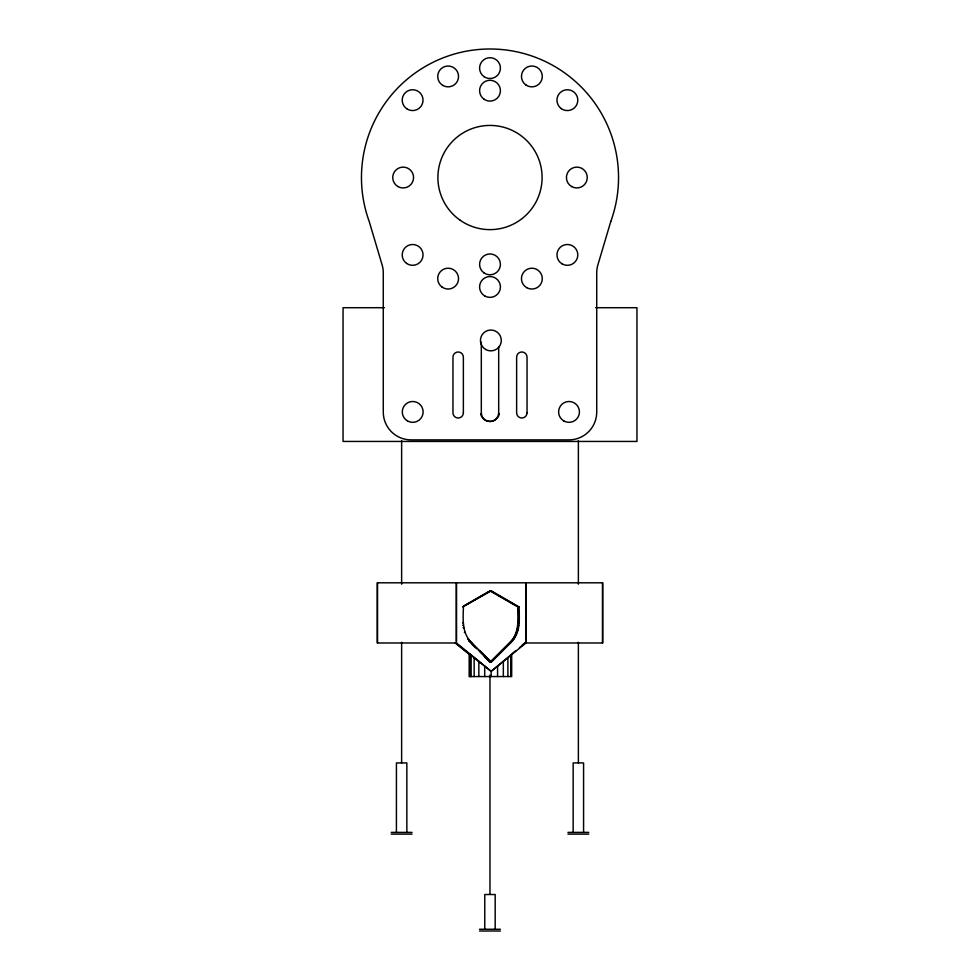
<?xml version="1.0" encoding="UTF-8"?>
<svg xmlns="http://www.w3.org/2000/svg" width="980" height="980" viewBox="0 0 980 980"><rect width="100%" height="100%" fill="white"/><g stroke="black" fill="none" stroke-linecap="round" stroke-linejoin="round"><path stroke-width="1.47" d="M478.228 649.985L490.466 662.223L510.115 642.574C519.865 633.484 518.726 618.907 518.249 606.877L490.466 590.83L462.683 606.877L491.225 590.83L519.02 606.877C519.486 618.907 520.625 633.484 510.874 642.574L491.225 662.223L471.576 642.574C461.825 633.484 462.964 618.907 463.442 606.877M491.152 676.555L491.152 671.337L511.683 654.322L511.683 676.555L469.163 676.555L469.163 654.322M522.426 644.865L524.741 642.978L602.725 642.978L602.725 582.806L377.276 582.806L377.276 642.978L456.313 642.978L456.313 582.806M512.466 653.378L515.933 650.536M519.412 647.707L525.207 642.978M470.008 676.555L470.008 654.322L491.152 671.337L525.966 642.978L525.966 582.806M510.568 655.155L511.683 654.322M463.528 606.118L471.968 601.242M472.801 600.765L488.714 591.577M384.38 307.708L343.049 307.708L343.049 441.441L636.951 441.441L636.951 307.708L595.62 307.708M490.466 590.83L491.225 590.83M518.249 606.877L519.02 606.877M462.683 622.925L463.442 622.925M518.249 622.925L519.02 622.925M462.781 625.35L463.54 625.35M518.151 625.35L518.91 625.35M463.099 627.751L463.859 627.751M517.832 627.751L518.591 627.751M517.305 630.115L518.065 630.115M464.361 632.431L465.12 632.431M516.582 632.431L517.342 632.431M515.652 634.673L516.411 634.673M514.537 636.816L515.296 636.816M468.465 638.862L467.705 638.862L475.055 646.812M513.226 638.862L513.986 638.862M469.175 640.785L469.947 640.785M511.756 640.785L512.516 640.785M470.817 642.574L471.576 642.574M510.115 642.574L510.874 642.574M491.152 671.337L456.496 642.978L456.496 582.806M391.216 832.388L412.053 832.388M567.947 832.388L588.784 832.388M391.216 834.127L412.053 834.127M567.947 834.127L588.784 834.127M479.551 929.261L500.4 929.261M479.551 931L500.4 931M490 590.83L517.795 606.877C518.261 618.907 519.4 633.497 509.649 642.574L490 662.223L484.353 656.576M455.737 642.978L470.78 655.265L470.008 654.322M455.259 642.978L470.314 655.265L470.18 676.555M478.35 661.341L480.653 663.24M473.805 657.568L476.084 659.454M471.38 643.603L476.55 648.772M468.71 640.785L470.351 642.574M602.467 582.806L602.467 642.978M583.578 832.388L583.578 762.918L573.165 762.918L573.153 832.388M578.371 440.608L578.371 584.202M578.371 642.243L578.371 762.918M525.807 582.806L525.807 642.978M510.764 655.155L510.764 676.555M507.885 657.568L507.885 676.555M503.34 661.341L503.34 676.555M498.685 346.589L498.685 412.788A8.685 8.685 0 0 1 490 421.474A8.685 8.685 0 0 1 481.315 412.788L481.315 342.179M497.571 666.082L497.571 676.555M495.182 929.261L495.182 894.52L484.782 894.52L484.769 929.261M489.976 675.134L489.976 893.919M484.696 666.082L484.696 676.555M478.84 661.341L478.84 676.555M474.161 657.568L474.161 676.555M471.123 655.155L471.123 676.555M406.847 832.388L406.847 762.918L396.435 762.918L396.422 832.388M401.629 440.608L401.629 584.202M401.629 642.243L401.629 762.918M377.533 582.806L377.533 642.978M499.396 413.658A9.555 9.555 0 0 1 480.604 413.658M610.785 221.492L597.874 264.943A27.795 27.795 0 0 0 596.722 272.844L596.722 412.09A27.795 27.795 0 0 1 568.939 439.885L411.061 439.885A27.795 27.795 0 0 1 383.278 412.09L383.278 272.844A27.795 27.795 0 0 0 382.127 264.943L369.215 221.492A128.527 128.527 0 0 1 490 49A128.527 128.527 0 0 1 610.785 221.492M502.14 650.928L490.992 662.223L479.551 650.928L490.711 662.223L502.14 650.928M527.044 412.788L527.044 357.198A5.206 5.206 0 0 0 521.838 351.991A5.206 5.206 0 0 0 516.632 357.198L516.632 412.788A5.206 5.206 0 0 0 521.838 417.995A5.206 5.206 0 0 0 527.044 412.788M463.369 412.788L463.369 357.198A5.206 5.206 0 0 0 458.162 351.991A5.206 5.206 0 0 0 452.956 357.198L452.956 412.788A5.206 5.206 0 0 0 458.162 417.995A5.206 5.206 0 0 0 463.369 412.788M485.663 349.48A10.425 10.425 0 0 0 501.295 340.452A10.425 10.425 0 0 0 485.663 331.424A10.425 10.425 0 0 0 485.663 349.48M563.819 420.947A10.425 10.425 0 0 0 579.45 411.918A10.425 10.425 0 0 0 563.819 402.89A10.425 10.425 0 0 0 563.819 420.947M407.496 420.947A10.425 10.425 0 0 0 423.127 411.918A10.425 10.425 0 0 0 407.496 402.89A10.425 10.425 0 0 0 407.496 420.947M483.998 272.893A10.425 10.425 0 0 0 500.376 265.311A10.425 10.425 0 0 0 485.627 254.923A10.425 10.425 0 0 0 483.998 272.893M397.941 186.555A10.425 10.425 0 0 0 413.572 177.527A10.425 10.425 0 0 0 397.941 168.511A10.425 10.425 0 0 0 397.941 186.555M571.634 186.555A10.425 10.425 0 0 0 587.265 177.527A10.425 10.425 0 0 0 571.634 168.511A10.425 10.425 0 0 0 571.634 186.555M483.998 99.201A10.425 10.425 0 0 0 500.376 91.618A10.425 10.425 0 0 0 485.627 81.23A10.425 10.425 0 0 0 483.998 99.201M442.127 287.14A10.425 10.425 0 0 0 458.505 279.557A10.425 10.425 0 0 0 443.744 269.169A10.425 10.425 0 0 0 442.127 287.14M406.627 263.424A10.425 10.425 0 0 0 423.005 255.841A10.425 10.425 0 0 0 408.244 245.453A10.425 10.425 0 0 0 406.627 263.424M484.794 295.985A10.425 10.425 0 0 0 500.425 286.956A10.425 10.425 0 0 0 484.794 277.928A10.425 10.425 0 0 0 484.794 295.985M526.664 287.654A10.425 10.425 0 0 0 542.295 278.626A10.425 10.425 0 0 0 526.664 269.598A10.425 10.425 0 0 0 526.664 287.654M562.165 263.926A10.425 10.425 0 0 0 577.796 254.91A10.425 10.425 0 0 0 562.165 245.882A10.425 10.425 0 0 0 562.165 263.926M407.411 109.184A10.425 10.425 0 0 0 423.041 100.156A10.425 10.425 0 0 0 407.411 91.128A10.425 10.425 0 0 0 407.411 109.184M442.911 85.456A10.425 10.425 0 0 0 458.542 76.44A10.425 10.425 0 0 0 442.911 67.412A10.425 10.425 0 0 0 442.911 85.456M483.998 76.624A10.425 10.425 0 0 0 500.376 69.041A10.425 10.425 0 0 0 485.627 58.653A10.425 10.425 0 0 0 483.998 76.624M561.369 108.682A10.425 10.425 0 0 0 577.759 101.087A10.425 10.425 0 0 0 562.998 90.699A10.425 10.425 0 0 0 561.369 108.682M525.88 84.954A10.425 10.425 0 0 0 542.259 77.371A10.425 10.425 0 0 0 527.497 66.983A10.425 10.425 0 0 0 525.88 84.954M460 220.132A52.111 52.111 0 0 0 541.891 182.207A52.111 52.111 0 0 0 468.109 130.242A52.111 52.111 0 0 0 460 220.132"/></g></svg>
